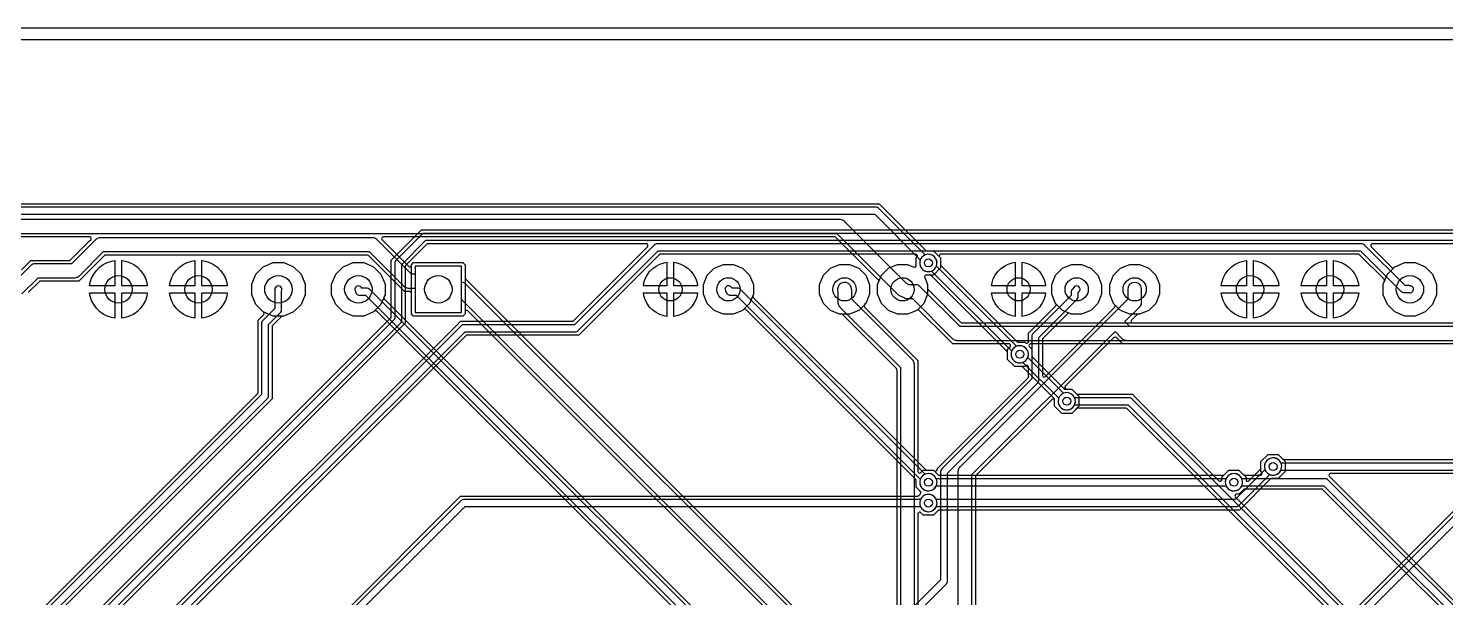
# Model space of a CAD drawing. Header units: inches. Extents: x 0 to 6.5, y 0 to 4.
# Drawn here: x 1.243 to 3.686, y 3.018 to 4 of the extents above; entities that cross this region are included whole.
import ezdxf

# ---------------------------------------------------------------- set-up
doc = ezdxf.new("R2010")
doc.units = ezdxf.units.IN

msp = doc.modelspace()

# ---------------------------------------------------------------- linework, layer by layer
at = {"layer": '16_copper'}
for points in [[(6.4, 3.98), (0.1, 3.98)], [(2.9129, 2.3809), (3.8931, 3.3611)]]:
    msp.add_lwpolyline(points, dxfattribs=at)
for points in [[(0.6655, 3.6975), (2.7095, 3.6975), (2.7897, 3.6173), (2.79, 3.6171), (2.7902, 3.6169, 0.087651), (2.7912, 3.6165), (2.7915, 3.6164), (2.7918, 3.6164), (2.8032, 3.6164), (2.8154, 3.6042), (2.8154, 3.5868), (2.8032, 3.5746), (2.7908, 3.5746), (2.7905, 3.5746), (2.7901, 3.5745, 0.383484), (2.7879, 3.5712), (2.788, 3.5709), (2.7881, 3.5705), (2.793, 3.5586), (2.793, 3.5517), (2.793, 3.5514), (2.7931, 3.551, 0.087654), (2.7935, 3.5501), (2.7937, 3.5499), (2.7939, 3.5496), (2.8506, 3.4929), (2.8508, 3.4927), (2.8511, 3.4925, 0.087651), (2.8521, 3.4921), (2.8524, 3.492), (2.8527, 3.492), (4.6623, 3.492)], [(0.673, 3.6795), (2.702, 3.6795), (2.7806, 3.6009), (2.7804, 3.6003, 1), (2.8086, 3.5907), (2.8091, 3.5926, 0.577349), (2.7897, 3.6096), (2.7891, 3.6094), (2.7087, 3.6897), (2.7086, 3.6899), (2.7084, 3.69, 0.153125), (2.7051, 3.6915), (2.7045, 3.6915), (0.6705, 3.6915)], [(4.666, 3.486), (2.849, 3.486), (2.7805, 3.5545), (2.7801, 3.5548), (2.7798, 3.5551, 0.144213), (2.7736, 3.5579), (2.7732, 3.5579, 0.015609), (2.7724, 3.558), (2.772, 3.558), (2.7612, 3.558), (2.757, 3.56), (2.65, 3.667), (2.6496, 3.6673), (2.6493, 3.6676, 0.144213), (2.6431, 3.6704), (2.6427, 3.6704, 0.015609), (2.6419, 3.6705), (2.6415, 3.6705), (0.9315, 3.6705)], [(0.9365, 3.6465), (2.6365, 3.6465), (2.7415, 3.5415), (2.7418, 3.5412, 0.044425), (2.7435, 3.5399), (2.7439, 3.5397), (2.7443, 3.5395), (2.7446, 3.5393), (2.7449, 3.5391), (2.7534, 3.5351), (2.7535, 3.5351), (2.7536, 3.535, 0.071735), (2.7569, 3.5341), (2.7579, 3.534), (2.7584, 3.534, 0.00254), (2.7585, 3.534), (2.767, 3.534), (2.8355, 3.4655), (2.8359, 3.4652), (2.8362, 3.4649, 0.144213), (2.8424, 3.4621), (2.8428, 3.4621, 0.015609), (2.8436, 3.462), (2.844, 3.462), (4.671, 3.462)], [(1.2315, 3.5835), (1.248, 3.6), (1.3143, 3.6), (1.3146, 3.6), (1.315, 3.6001, 0.087654), (1.3159, 3.6005), (1.3161, 3.6007), (1.3164, 3.6009), (1.3491, 3.6336), (1.3491, 3.6336), (1.3509, 3.6354, 0.572901), (1.3496, 3.6404), (1.3493, 3.6404), (1.349, 3.6405, 0.015781), (1.3488, 3.6405), (0.9402, 3.6405)], [(3.8872, 3.456), (2.9708, 3.456), (2.9707, 3.456), (2.9706, 3.456, 0.548396), (2.9682, 3.4515), (2.9684, 3.4513), (2.9685, 3.451, 0.015772), (2.9687, 3.4509), (2.9729, 3.4467), (2.9729, 3.4353), (2.9729, 3.435), (2.973, 3.4347, 0.087654), (2.9734, 3.4337), (2.9736, 3.4335), (2.9738, 3.4332), (3.0282, 3.3788), (3.0285, 3.3786), (3.0287, 3.3784, 0.087651), (3.0297, 3.378), (3.03, 3.3779), (3.0303, 3.3779), (3.0417, 3.3779), (3.0539, 3.3657), (3.0539, 3.3483), (3.0417, 3.3361), (3.0243, 3.3361), (3.0121, 3.3483), (3.0121, 3.3597), (3.0121, 3.36), (3.012, 3.3603, 0.087654), (3.0116, 3.3613), (3.0114, 3.3615), (3.0112, 3.3618), (2.9568, 3.4162), (2.9565, 3.4164), (2.9563, 3.4166, 0.087651), (2.9553, 3.417), (2.955, 3.4171), (2.9547, 3.4171), (2.9433, 3.4171), (2.9311, 3.4293), (2.9311, 3.4467), (2.9353, 3.4509), (2.9354, 3.451), (2.9355, 3.451, 0.54841), (2.934, 3.4559), (2.9337, 3.4559), (2.9334, 3.456, 0.015781), (2.9332, 3.456), (2.8365, 3.456), (2.8251, 3.4674), (2.7788, 3.5137), (2.7786, 3.5139, 0.317184), (2.7746, 3.5137), (2.7744, 3.5135), (2.7586, 3.507), (2.7414, 3.507), (2.7256, 3.5135), (2.7135, 3.5256), (2.707, 3.5414), (2.707, 3.5586), (2.7089, 3.5631), (2.7089, 3.5631), (2.7089, 3.5632, 0.218355), (2.7087, 3.5657), (2.7085, 3.566), (2.7083, 3.5663, 0.007896), (2.7082, 3.5663), (2.6349, 3.6396), (2.6347, 3.6398), (2.6344, 3.64, 0.087651), (2.6334, 3.6404), (2.6331, 3.6405), (2.6328, 3.6405), (1.8552, 3.6405), (1.8551, 3.6405), (1.855, 3.6405, 0.54841), (1.8526, 3.636), (1.8528, 3.6358), (1.8529, 3.6355, 0.015772), (1.8531, 3.6354), (1.8989, 3.5896), (1.899, 3.5895), (1.899, 3.5894, 0.54841), (1.9039, 3.5909), (1.9039, 3.5912), (1.904, 3.5915, 0.010738), (1.904, 3.5917), (1.904, 3.5925), (1.9075, 3.596), (1.9925, 3.596), (1.996, 3.5925), (1.996, 3.5702), (1.996, 3.5699), (1.9961, 3.5695, 0.087654), (1.9965, 3.5686), (1.9967, 3.5684), (1.9969, 3.5681), (2.6841, 2.8808)], [(2.6863, 2.8702), (1.9975, 3.559), (1.9971, 3.5593), (1.9968, 3.5596, 0.144213), (1.9906, 3.5624), (1.9902, 3.5624), (1.99, 3.5624), (1.99, 3.59), (1.91, 3.59), (1.91, 3.576), (1.904, 3.576), (1.8445, 3.6355), (1.8441, 3.6358), (1.8438, 3.6361, 0.144213), (1.8376, 3.6389), (1.8372, 3.6389, 0.015609), (1.8364, 3.639), (1.836, 3.639), (1.368, 3.639), (1.3675, 3.639), (1.3671, 3.639, 0.144215), (1.3607, 3.6365), (1.3604, 3.6363, 0.015626), (1.3598, 3.6358), (1.3595, 3.6355), (1.318, 3.594), (1.2555, 3.594), (1.255, 3.594), (1.2546, 3.594, 0.144215), (1.2482, 3.5915), (1.2479, 3.5913, 0.015626), (1.2473, 3.5908), (1.247, 3.5905), (1.219, 3.5625)], [(1.2325, 3.542), (1.2605, 3.57), (1.323, 3.57), (1.3235, 3.57), (1.3239, 3.57, 0.144215), (1.3303, 3.5725), (1.3306, 3.5727, 0.015626), (1.3312, 3.5732), (1.3315, 3.5735), (1.373, 3.615), (1.831, 3.615), (1.8905, 3.5555), (1.8909, 3.5552), (1.8912, 3.5549, 0.144213), (1.8974, 3.5521), (1.8978, 3.5521, 0.015609), (1.8986, 3.552), (1.899, 3.552), (1.91, 3.552), (1.91, 3.51), (1.99, 3.51), (1.99, 3.5325), (2.676, 2.8465)], [(2.6676, 2.8464), (2.0011, 3.5129), (2.001, 3.513), (2.001, 3.5131, 0.54841), (1.9961, 3.5116), (1.9961, 3.5113), (1.996, 3.511, 0.01577), (1.996, 3.5108), (1.996, 3.5075), (1.9925, 3.504), (1.9075, 3.504), (1.904, 3.5075), (1.904, 3.543), (1.904, 3.5432, 0.392588), (1.901, 3.546), (1.8915, 3.546), (1.8294, 3.6081), (1.8292, 3.6083), (1.8289, 3.6085, 0.087651), (1.8279, 3.6089), (1.8276, 3.609), (1.8273, 3.609), (1.3767, 3.609), (1.3764, 3.609), (1.376, 3.6089, 0.087654), (1.3751, 3.6085), (1.3749, 3.6083), (1.3746, 3.6081), (1.3305, 3.564), (1.2642, 3.564), (1.2639, 3.564), (1.2635, 3.5639, 0.087654), (1.2626, 3.5635), (1.2624, 3.5633), (1.2621, 3.5631), (1.2439, 3.5449), (1.2437, 3.5447), (1.2435, 3.5444, 0.071785)], [(2.6095, 2.7465), (1.8438, 3.5123), (1.8436, 3.5124, 0.353399), (1.8398, 3.5125), (1.8397, 3.5124), (1.8395, 3.5123), (1.8383, 3.511), (1.8214, 3.504), (1.8031, 3.504), (1.7861, 3.511), (1.7732, 3.5239), (1.7662, 3.5408), (1.7662, 3.5591), (1.7732, 3.5761), (1.7861, 3.589), (1.8031, 3.596), (1.8214, 3.596), (1.8383, 3.589), (1.8512, 3.5761), (1.8582, 3.5591), (1.8582, 3.5408), (1.8563, 3.5363), (1.8563, 3.5362), (1.8563, 3.5362, 0.218355), (1.8565, 3.5337), (1.8567, 3.5333), (1.8569, 3.5331, 0.007882), (1.857, 3.533), (2.6186, 2.7714)], [(2.7405, 2.238), (2.7405, 3.4113), (2.7405, 3.4116), (2.7404, 3.412, 0.087654), (2.74, 3.4129), (2.7398, 3.4131), (2.7396, 3.4134), (2.6469, 3.5061), (2.6467, 3.5063), (2.6464, 3.5065, 0.087651), (2.6454, 3.5069), (2.6451, 3.507), (2.6448, 3.507), (2.6414, 3.507), (2.6256, 3.5135), (2.6135, 3.5256), (2.607, 3.5414), (2.607, 3.5586), (2.6135, 3.5744), (2.6256, 3.5865), (2.6414, 3.593), (2.6586, 3.593), (2.6744, 3.5865), (2.6865, 3.5744), (2.693, 3.5586), (2.693, 3.5414), (2.6865, 3.5256), (2.6845, 3.5237), (2.6844, 3.5235, 0.39257), (2.6845, 3.5195), (2.7765, 3.4275), (2.7765, 3.2363), (2.7765, 3.2362), (2.7765, 3.2361, 0.548396), (2.781, 3.2337), (2.7812, 3.2339), (2.7815, 3.234, 0.015772), (2.7816, 3.2342), (2.7858, 3.2384), (2.8032, 3.2384), (2.8112, 3.2304), (2.8114, 3.2302), (2.8117, 3.23, 0.087651), (2.8127, 3.2296), (2.8129, 3.2295), (2.8133, 3.2295), (3.3022, 3.2295), (3.3025, 3.2295), (3.3029, 3.2296, 0.087654), (3.3038, 3.23), (3.3041, 3.2302), (3.3043, 3.2304), (3.3123, 3.2384), (3.3297, 3.2384), (3.3419, 3.2262), (3.3419, 3.2221), (3.3419, 3.222), (3.3419, 3.2219, 0.54841), (3.3464, 3.2195), (3.3466, 3.2197), (3.3469, 3.2199, 0.015772), (3.347, 3.22), (3.3667, 3.2397), (3.3669, 3.24), (3.3671, 3.2402, 0.087651), (3.3675, 3.2412), (3.3676, 3.2415), (3.3676, 3.2416, 0.004915), (3.3676, 3.2416), (3.3676, 3.2418), (3.3676, 3.2532), (3.3798, 3.2654), (3.3972, 3.2654), (3.4094, 3.2532), (3.4094, 3.2358), (3.3972, 3.2236), (3.3858, 3.2236), (3.3855, 3.2236), (3.3852, 3.2235, 0.087654), (3.3842, 3.2231), (3.384, 3.2229), (3.3837, 3.2227), (3.3305, 3.1695), (2.8133, 3.1695), (2.813, 3.1695), (2.8126, 3.1694, 0.087654), (2.8117, 3.169), (2.8114, 3.1688), (2.8112, 3.1686), (2.8032, 3.1606), (2.7858, 3.1606), (2.7816, 3.1648), (2.7815, 3.1649), (2.7815, 3.165, 0.54841), (2.7766, 3.1635), (2.7766, 3.1632), (2.7765, 3.1629, 0.015781), (2.7765, 3.1627), (2.7765, 2.2778)], [(2.617, 2.7645), (1.8312, 3.5502), (1.8311, 3.5504), (1.8309, 3.5505, 0.153125), (1.8276, 3.552), (1.827, 3.552), (1.8178, 3.552), (1.8174, 3.553, 0.857946), (1.8063, 3.5487), (1.8065, 3.5482), (1.8078, 3.5442), (1.808, 3.5438), (1.8081, 3.5434, 0.258803), (1.8129, 3.54), (1.8132, 3.54), (1.8132, 3.54), (1.8133, 3.54), (1.8135, 3.54), (1.8245, 3.54), (2.6103, 2.7543)], [(2.7705, 2.2505), (2.7705, 3.42), (2.7705, 3.4205), (2.7705, 3.4209, 0.144215), (2.768, 3.4273), (2.7678, 3.4276, 0.015626), (2.7673, 3.4282), (2.767, 3.4285), (2.6625, 3.533), (2.6625, 3.546), (2.6625, 3.5465), (2.6624, 3.5475), (2.6619, 3.5515), (2.6616, 3.5532, 0.870254), (2.638, 3.5501), (2.6381, 3.5485), (2.6385, 3.5453), (2.6385, 3.528), (2.6385, 3.5275), (2.6385, 3.5271, 0.144215), (2.641, 3.5207), (2.6412, 3.5204, 0.015626), (2.6417, 3.5198), (2.642, 3.5195), (2.7465, 3.415), (2.7465, 2.2455)]]:
    msp.add_lwpolyline(points, format="xyb", dxfattribs=at)
for points in [[(1.3491, 3.556), (1.35, 3.5617), (1.3525, 3.5692), (1.3561, 3.5762), (1.3607, 3.5826), (1.3662, 3.5881), (1.3726, 3.5928), (1.3796, 3.5963), (1.3871, 3.5988), (1.3928, 3.5997), (1.3928, 3.556)], [(1.4048, 3.556), (1.4048, 3.5997), (1.4105, 3.5988), (1.418, 3.5963), (1.425, 3.5928), (1.4314, 3.5881), (1.437, 3.5826), (1.4416, 3.5762), (1.4452, 3.5692), (1.4476, 3.5617), (1.4485, 3.556)], [(1.4869, 3.556), (1.4878, 3.5617), (1.4903, 3.5692), (1.4939, 3.5762), (1.4985, 3.5826), (1.504, 3.5881), (1.5104, 3.5928), (1.5174, 3.5963), (1.5249, 3.5988), (1.5306, 3.5997), (1.5306, 3.556)], [(1.5426, 3.556), (1.5426, 3.5997), (1.5483, 3.5988), (1.5558, 3.5963), (1.5628, 3.5928), (1.5692, 3.5881), (1.5748, 3.5826), (1.5794, 3.5762), (1.583, 3.5692), (1.5854, 3.5617), (1.5863, 3.556)], [(1.6653, 3.504), (1.6484, 3.511), (1.6354, 3.5239), (1.6284, 3.5408), (1.6284, 3.5591), (1.6354, 3.5761), (1.6484, 3.589), (1.6653, 3.596), (1.6836, 3.596), (1.7005, 3.589), (1.7134, 3.5761), (1.7204, 3.5591), (1.7204, 3.5408), (1.7134, 3.5239), (1.7005, 3.511), (1.6836, 3.504)], [(2.3034, 3.556), (2.3042, 3.561), (2.3064, 3.568), (2.3098, 3.5746), (2.3142, 3.5806), (2.3194, 3.5858), (2.3254, 3.5902), (2.332, 3.5936), (2.339, 3.5958), (2.344, 3.5966), (2.344, 3.556)], [(2.356, 3.556), (2.356, 3.5966), (2.361, 3.5958), (2.368, 3.5936), (2.3746, 3.5902), (2.3806, 3.5858), (2.3858, 3.5806), (2.3902, 3.5746), (2.3936, 3.568), (2.3958, 3.561), (2.3966, 3.556)], [(2.4414, 3.507), (2.4256, 3.5135), (2.4135, 3.5256), (2.407, 3.5414), (2.407, 3.5586), (2.4135, 3.5744), (2.4256, 3.5865), (2.4414, 3.593), (2.4586, 3.593), (2.4744, 3.5865), (2.4865, 3.5744), (2.493, 3.5586), (2.493, 3.5414), (2.4865, 3.5256), (2.4744, 3.5135), (2.4586, 3.507)], [(2.9034, 3.556), (2.9042, 3.561), (2.9064, 3.568), (2.9098, 3.5746), (2.9142, 3.5806), (2.9194, 3.5858), (2.9254, 3.5902), (2.932, 3.5936), (2.939, 3.5958), (2.944, 3.5966), (2.944, 3.556)], [(2.956, 3.556), (2.956, 3.5966), (2.961, 3.5958), (2.968, 3.5936), (2.9746, 3.5902), (2.9806, 3.5858), (2.9858, 3.5806), (2.9902, 3.5746), (2.9936, 3.568), (2.9958, 3.561), (2.9966, 3.556)], [(3.0414, 3.507), (3.0256, 3.5135), (3.0135, 3.5256), (3.007, 3.5414), (3.007, 3.5586), (3.0135, 3.5744), (3.0256, 3.5865), (3.0414, 3.593), (3.0586, 3.593), (3.0744, 3.5865), (3.0865, 3.5744), (3.093, 3.5586), (3.093, 3.5414), (3.0865, 3.5256), (3.0744, 3.5135), (3.0586, 3.507)], [(3.1414, 3.507), (3.1256, 3.5135), (3.1135, 3.5256), (3.107, 3.5414), (3.107, 3.5586), (3.1135, 3.5744), (3.1256, 3.5865), (3.1414, 3.593), (3.1586, 3.593), (3.1744, 3.5865), (3.1865, 3.5744), (3.193, 3.5586), (3.193, 3.5414), (3.1865, 3.5256), (3.1744, 3.5135), (3.1586, 3.507)], [(3.2991, 3.556), (3.3, 3.5617), (3.3025, 3.5692), (3.3061, 3.5762), (3.3107, 3.5826), (3.3162, 3.5881), (3.3226, 3.5928), (3.3296, 3.5963), (3.3371, 3.5988), (3.3428, 3.5997), (3.3428, 3.556)], [(3.3548, 3.556), (3.3548, 3.5997), (3.3605, 3.5988), (3.368, 3.5963), (3.375, 3.5928), (3.3814, 3.5881), (3.387, 3.5826), (3.3916, 3.5762), (3.3952, 3.5692), (3.3976, 3.5617), (3.3985, 3.556)], [(3.4369, 3.556), (3.4378, 3.5617), (3.4403, 3.5692), (3.4439, 3.5762), (3.4485, 3.5826), (3.454, 3.5881), (3.4604, 3.5928), (3.4674, 3.5963), (3.4749, 3.5988), (3.4806, 3.5997), (3.4806, 3.556)], [(3.4926, 3.556), (3.4926, 3.5997), (3.4983, 3.5988), (3.5058, 3.5963), (3.5128, 3.5928), (3.5192, 3.5881), (3.5248, 3.5826), (3.5294, 3.5762), (3.533, 3.5692), (3.5354, 3.5617), (3.5363, 3.556)], [(3.6153, 3.504), (3.5984, 3.511), (3.5854, 3.5239), (3.5784, 3.5408), (3.5784, 3.5591), (3.5854, 3.5761), (3.5984, 3.589), (3.6153, 3.596), (3.6336, 3.596), (3.6505, 3.589), (3.6634, 3.5761), (3.6704, 3.5591), (3.6704, 3.5408), (3.6634, 3.5239), (3.6505, 3.511), (3.6336, 3.504)], [(1.3871, 3.5012), (1.3796, 3.5037), (1.3726, 3.5072), (1.3662, 3.5119), (1.3607, 3.5174), (1.3561, 3.5238), (1.3525, 3.5308), (1.35, 3.5383), (1.3491, 3.544), (1.3928, 3.544), (1.3928, 3.5003)], [(1.3988, 3.55), (1.3988, 3.55), (1.3988, 3.55), (1.3988, 3.55)], [(1.4048, 3.544), (1.4485, 3.544), (1.4476, 3.5383), (1.4452, 3.5308), (1.4416, 3.5238), (1.437, 3.5174), (1.4314, 3.5119), (1.425, 3.5072), (1.418, 3.5037), (1.4105, 3.5012), (1.4048, 3.5003)], [(1.5249, 3.5012), (1.5174, 3.5037), (1.5104, 3.5072), (1.504, 3.5119), (1.4985, 3.5174), (1.4939, 3.5238), (1.4903, 3.5308), (1.4878, 3.5383), (1.4869, 3.544), (1.5306, 3.544), (1.5306, 3.5003)], [(1.5366, 3.55), (1.5366, 3.55), (1.5366, 3.55), (1.5366, 3.55)], [(1.5426, 3.544), (1.5863, 3.544), (1.5854, 3.5383), (1.583, 3.5308), (1.5794, 3.5238), (1.5748, 3.5174), (1.5692, 3.5119), (1.5628, 3.5072), (1.5558, 3.5037), (1.5483, 3.5012), (1.5426, 3.5003)], [(2.339, 3.5042), (2.332, 3.5064), (2.3254, 3.5098), (2.3194, 3.5142), (2.3142, 3.5194), (2.3098, 3.5254), (2.3064, 3.532), (2.3042, 3.539), (2.3034, 3.544), (2.344, 3.544), (2.344, 3.5034)], [(2.35, 3.55), (2.35, 3.55), (2.35, 3.55), (2.35, 3.55)], [(2.356, 3.544), (2.3966, 3.544), (2.3958, 3.539), (2.3936, 3.532), (2.3902, 3.5254), (2.3858, 3.5194), (2.3806, 3.5142), (2.3746, 3.5098), (2.368, 3.5064), (2.361, 3.5042), (2.356, 3.5034)], [(2.939, 3.5042), (2.932, 3.5064), (2.9254, 3.5098), (2.9194, 3.5142), (2.9142, 3.5194), (2.9098, 3.5254), (2.9064, 3.532), (2.9042, 3.539), (2.9034, 3.544), (2.944, 3.544), (2.944, 3.5034)], [(2.95, 3.55), (2.95, 3.55), (2.95, 3.55), (2.95, 3.55)], [(2.956, 3.544), (2.9966, 3.544), (2.9958, 3.539), (2.9936, 3.532), (2.9902, 3.5254), (2.9858, 3.5194), (2.9806, 3.5142), (2.9746, 3.5098), (2.968, 3.5064), (2.961, 3.5042), (2.956, 3.5034)], [(3.3371, 3.5012), (3.3296, 3.5037), (3.3226, 3.5072), (3.3162, 3.5119), (3.3107, 3.5174), (3.3061, 3.5238), (3.3025, 3.5308), (3.3, 3.5383), (3.2991, 3.544), (3.3428, 3.544), (3.3428, 3.5003)], [(3.3488, 3.55), (3.3488, 3.55), (3.3488, 3.55), (3.3488, 3.55)], [(3.3548, 3.544), (3.3985, 3.544), (3.3976, 3.5383), (3.3952, 3.5308), (3.3916, 3.5238), (3.387, 3.5174), (3.3814, 3.5119), (3.375, 3.5072), (3.368, 3.5037), (3.3605, 3.5012), (3.3548, 3.5003)], [(3.4749, 3.5012), (3.4674, 3.5037), (3.4604, 3.5072), (3.454, 3.5119), (3.4485, 3.5174), (3.4439, 3.5238), (3.4403, 3.5308), (3.4378, 3.5383), (3.4369, 3.544), (3.4806, 3.544), (3.4806, 3.5003)], [(3.4866, 3.55), (3.4866, 3.55), (3.4866, 3.55), (3.4866, 3.55)], [(3.4926, 3.544), (3.5363, 3.544), (3.5354, 3.5383), (3.533, 3.5308), (3.5294, 3.5238), (3.5248, 3.5174), (3.5192, 3.5119), (3.5128, 3.5072), (3.5058, 3.5037), (3.4983, 3.5012), (3.4926, 3.5003)]]:
    msp.add_lwpolyline(points, close=True, dxfattribs=at)
for points in [[(2.924, 2.3401), (2.924, 2.3599), (2.9207, 2.3632), (3.9102, 3.3528), (3.9104, 3.3529), (3.9105, 3.3531, 0.153125), (3.912, 3.3564), (3.912, 3.357), (3.912, 3.4244), (3.9126, 3.4246, 1), (3.8994, 3.4514), (3.8977, 3.4504, 0.577351), (3.8994, 3.4246), (3.9, 3.4244), (3.9, 3.3595), (2.9122, 2.3717), (2.9099, 2.374), (2.8901, 2.374), (2.876, 2.3599), (2.876, 2.3401), (2.8901, 2.326), (2.9099, 2.326)], [(3.0359, 3.3424, 1), (3.0301, 3.3716), (3.0282, 3.3711), (3.0276, 3.3709), (2.9659, 3.4326), (2.9661, 3.4332, 1), (2.9379, 3.4428), (2.9374, 3.4409, 0.577349), (2.9568, 3.4239), (2.9574, 3.4241), (3.0191, 3.3624), (3.0189, 3.3618, 0.534509), (3.034, 3.3421)], [(2.7974, 3.1669, 0.233169), (2.8079, 3.1749), (2.8081, 3.1755), (3.3255, 3.1755), (3.3257, 3.1755), (3.3259, 3.1755, 0.153128), (3.3293, 3.1768), (3.3297, 3.1773), (3.3831, 3.2306), (3.3837, 3.2304, 1), (3.3933, 3.2586), (3.3914, 3.2591, 0.577349), (3.3744, 3.2397), (3.3746, 3.2391), (3.323, 3.1875), (2.8081, 3.1875), (2.8079, 3.1881, 1), (2.7811, 3.1749), (2.7821, 3.1732, 0.267948), (2.7955, 3.1666)], [(2.7974, 3.2029, 0.233169), (2.8079, 3.2109), (2.8081, 3.2115), (3.3074, 3.2115), (3.3076, 3.2109, 1), (3.3344, 3.2241), (3.3334, 3.2258, 0.577351), (3.3076, 3.2241), (3.3074, 3.2235), (2.8081, 3.2235), (2.8079, 3.2241, 1), (2.7811, 3.2109), (2.7821, 3.2092, 0.267948), (2.7955, 3.2026)]]:
    msp.add_lwpolyline(points, format="xyb", close=True, dxfattribs=at)
at = {"layer": '1_copper'}
msp.add_lwpolyline([(6.4, 3.98), (0.1, 3.98)], dxfattribs=at)
for points in [[(5.7645, 3.6465), (1.926, 3.6465), (1.9258, 3.6465), (1.9256, 3.6465, 0.153128), (1.9222, 3.6452), (1.9218, 3.6447), (1.8768, 3.5997), (1.8766, 3.5996), (1.8765, 3.5994, 0.153125), (1.875, 3.5961), (1.875, 3.5955), (1.875, 3.499), (1.3503, 2.9742)], [(1.3614, 2.9938), (1.8681, 3.5006), (1.8683, 3.5009), (1.8685, 3.5011, 0.087651), (1.8689, 3.5021), (1.869, 3.5024), (1.869, 3.5027), (1.869, 3.6005), (1.921, 3.6525), (5.7695, 3.6525)], [(1.3605, 2.9675), (1.8852, 3.4923), (1.8854, 3.4924), (1.8855, 3.4926, 0.153125), (1.887, 3.4959), (1.887, 3.4965), (1.887, 3.593), (1.9285, 3.6345), (5.762, 3.6345)], [(1.4793, 2.9858), (1.9806, 3.4871), (1.9806, 3.4871), (1.9885, 3.495), (2.1808, 3.495), (2.1811, 3.495), (2.1815, 3.4951, 0.087654), (2.1824, 3.4955), (2.1826, 3.4957), (2.1829, 3.4959), (2.3104, 3.6234), (2.3105, 3.6235), (2.3106, 3.6235, 0.54841), (2.3091, 3.6284), (2.3088, 3.6284), (2.3085, 3.6285, 0.01577), (2.3083, 3.6285), (1.9322, 3.6285), (1.9319, 3.6285), (1.9315, 3.6284, 0.087654), (1.9306, 3.628), (1.9304, 3.6278), (1.9301, 3.6276), (1.8939, 3.5914), (1.8937, 3.5911), (1.8935, 3.5909, 0.087651), (1.8931, 3.5899), (1.893, 3.5896), (1.893, 3.5893), (1.893, 3.4915), (1.3833, 2.9818)], [(1.4667, 2.9478), (1.996, 3.477), (2.187, 3.477), (2.1872, 3.477), (2.1874, 3.477, 0.153128), (2.1908, 3.4783), (2.1912, 3.4788), (2.329, 3.6165), (3.539, 3.6165), (3.6093, 3.5463), (3.6094, 3.5461), (3.6096, 3.546, 0.153125), (3.6129, 3.5445), (3.6135, 3.5445), (3.6217, 3.5445), (3.6229, 3.5442), (3.6241, 3.544), (3.6253, 3.5441, 0.622974), (3.6286, 3.5543), (3.6276, 3.5551), (3.6265, 3.5556), (3.6259, 3.5558), (3.624, 3.5563, 0.038386), (3.6231, 3.5565), (3.6229, 3.5565, 0.006471), (3.6227, 3.5565), (3.6225, 3.5565), (3.616, 3.5565), (3.5457, 3.6267), (3.5456, 3.6269), (3.5454, 3.627, 0.153125), (3.5421, 3.6285), (3.5415, 3.6285), (2.3265, 3.6285), (2.3263, 3.6285), (2.3261, 3.6285, 0.153128), (2.3227, 3.6272), (2.3223, 3.6267), (2.1845, 3.489), (1.9935, 3.489), (1.9933, 3.489), (1.9931, 3.489, 0.153128), (1.9897, 3.4877), (1.9893, 3.4872), (1.46, 2.958)], [(3.8338, 3.6285), (3.5597, 3.6285), (3.5596, 3.6285), (3.5595, 3.6285, 0.54841), (3.5571, 3.624), (3.5573, 3.6238), (3.5575, 3.6235, 0.015772), (3.5576, 3.6234), (3.593, 3.5879), (3.5932, 3.5878, 0.315166), (3.5966, 3.5874), (3.5968, 3.5876, 0.034081), (3.5973, 3.5879), (3.5984, 3.589), (3.6153, 3.596), (3.6336, 3.596), (3.6505, 3.589), (3.6634, 3.5761), (3.6704, 3.5591), (3.6704, 3.5408), (3.6634, 3.5239), (3.6505, 3.511), (3.6336, 3.504), (3.6153, 3.504), (3.5984, 3.511), (3.5854, 3.5239), (3.5784, 3.5408), (3.5784, 3.5591), (3.5804, 3.564), (3.5804, 3.5641), (3.5805, 3.5641, 0.218355), (3.5803, 3.5666), (3.58, 3.5669), (3.5798, 3.5672, 0.007882), (3.5798, 3.5673), (3.5374, 3.6096), (3.5371, 3.6098), (3.5369, 3.61, 0.087651), (3.5359, 3.6104), (3.5356, 3.6105), (3.5353, 3.6105), (2.8163, 3.6105), (2.8162, 3.6105), (2.8161, 3.6105, 0.548403), (2.8137, 3.606), (2.8139, 3.6058), (2.814, 3.6055, 0.01578), (2.8142, 3.6054), (2.8154, 3.6042), (2.8154, 3.5928), (2.8154, 3.5926, 0.006471), (2.8154, 3.5925), (2.8154, 3.5925), (2.8155, 3.5922, 0.087654), (2.8159, 3.5912), (2.8161, 3.591), (2.8163, 3.5907), (2.9472, 3.4598), (2.9475, 3.4596), (2.9477, 3.4594, 0.087651), (2.9487, 3.459), (2.949, 3.4589), (2.9493, 3.4589), (2.9607, 3.4589), (2.9619, 3.4577, 0.572901), (2.9669, 3.459), (2.9669, 3.4593), (2.967, 3.4596, 0.015781), (2.967, 3.4598), (2.967, 3.4745), (3.0137, 3.5212), (3.0139, 3.5214, 0.318069), (3.0137, 3.5255), (3.0135, 3.5256), (3.007, 3.5414), (3.007, 3.5586), (3.0135, 3.5744), (3.0256, 3.5865), (3.0414, 3.593), (3.0586, 3.593), (3.0744, 3.5865), (3.0865, 3.5744), (3.093, 3.5586), (3.093, 3.5414), (3.0865, 3.5256), (3.0744, 3.5135), (3.0586, 3.507), (3.0414, 3.507), (3.0377, 3.5086), (3.0376, 3.5086), (3.0375, 3.5086, 0.218355), (3.035, 3.5084), (3.0347, 3.5082), (3.0345, 3.508, 0.007896), (3.0344, 3.5079), (2.9919, 3.4654), (2.9917, 3.4651), (2.9915, 3.4649, 0.087651), (2.9911, 3.4639), (2.991, 3.4636), (2.991, 3.4633), (2.991, 3.4017), (2.991, 3.4016), (2.991, 3.4015, 0.54841), (2.9955, 3.3991), (2.9957, 3.3993), (2.996, 3.3994, 0.015772), (2.9961, 3.3996), (3.0974, 3.5008), (3.0974, 3.5008), (3.1097, 3.5131), (3.1097, 3.5131), (3.1157, 3.5192), (3.1159, 3.5194, 0.39257), (3.1157, 3.5234), (3.1135, 3.5256), (3.107, 3.5414), (3.107, 3.5586), (3.1135, 3.5744), (3.1256, 3.5865), (3.1414, 3.593), (3.1586, 3.593), (3.1744, 3.5865), (3.1865, 3.5744), (3.193, 3.5586), (3.193, 3.5414), (3.1865, 3.5256), (3.1744, 3.5135), (3.1586, 3.507), (3.1557, 3.507), (3.1554, 3.507), (3.155, 3.5069, 0.087654), (3.1541, 3.5065), (3.1539, 3.5063), (3.1536, 3.5061), (3.1446, 3.4971), (3.1445, 3.497), (3.1444, 3.497, 0.54841), (3.1459, 3.4921), (3.1462, 3.4921), (3.1465, 3.492, 0.01577), (3.1467, 3.492), (3.7803, 3.492)], [(1.2621, 2.9935), (1.6386, 3.3701), (1.6388, 3.3704), (1.639, 3.3706, 0.087651), (1.6394, 3.3716), (1.6395, 3.3719), (1.6395, 3.3722), (1.6395, 3.497), (1.6488, 3.5063), (1.6491, 3.5066), (1.6493, 3.5069, 0.296762), (1.6491, 3.5102), (1.6488, 3.5105), (1.6488, 3.5106), (1.6488, 3.5106), (1.6488, 3.5106), (1.6486, 3.5108), (1.6486, 3.5108), (1.6354, 3.5239), (1.6284, 3.5408), (1.6284, 3.5591), (1.6354, 3.5761), (1.6484, 3.589), (1.6653, 3.596), (1.6836, 3.596), (1.7005, 3.589), (1.7134, 3.5761), (1.7204, 3.5591), (1.7204, 3.5408), (1.7134, 3.5239), (1.7005, 3.511), (1.6836, 3.504), (1.6817, 3.504, 0.14431), (1.6801, 3.5035), (1.6799, 3.5033), (1.6796, 3.5031), (1.6644, 3.4879), (1.6642, 3.4876), (1.664, 3.4874, 0.087651), (1.6636, 3.4864), (1.6635, 3.4861), (1.6635, 3.4858), (1.6635, 3.361), (1.6556, 3.3531), (1.2838, 2.9813)], [(1.78, 2.985), (1.9885, 3.1935), (2.7757, 3.1935), (2.776, 3.1935), (2.7764, 3.1936, 0.087654), (2.7773, 3.194), (2.7776, 3.1942), (2.7778, 3.1944), (2.7808, 3.1974), (2.781, 3.1976, 0.39257), (2.7808, 3.2016), (2.7736, 3.2088), (2.7736, 3.2202), (2.7736, 3.2205), (2.7735, 3.2208, 0.087654), (2.7731, 3.2218), (2.7729, 3.222), (2.7727, 3.2223), (2.48, 3.515), (2.4799, 3.5151, 0.392595), (2.4758, 3.515), (2.4744, 3.5135), (2.4586, 3.507), (2.4414, 3.507), (2.4256, 3.5135), (2.4135, 3.5256), (2.407, 3.5414), (2.407, 3.5586), (2.4135, 3.5744), (2.4256, 3.5865), (2.4414, 3.593), (2.4586, 3.593), (2.4744, 3.5865), (2.4865, 3.5744), (2.493, 3.5586), (2.493, 3.5414), (2.4922, 3.5394, 0.229642), (2.4923, 3.5368), (2.4926, 3.5365), (2.4927, 3.5362, 0.007896), (2.4928, 3.5362), (2.7897, 3.2393), (2.79, 3.2391), (2.7902, 3.2389, 0.087651), (2.7912, 3.2385), (2.7915, 3.2384), (2.7918, 3.2384), (2.8032, 3.2384), (2.8044, 3.2372, 0.572901), (2.8094, 3.2385), (2.8094, 3.2388), (2.8095, 3.2391), (2.8095, 3.2392), (2.8095, 3.2393), (2.8095, 3.2405), (2.9661, 3.3971), (2.9663, 3.3974), (2.9665, 3.3976, 0.087651), (2.9669, 3.3986), (2.967, 3.3989), (2.967, 3.3992), (2.967, 3.4162), (2.967, 3.4163), (2.967, 3.4164, 0.548403), (2.9625, 3.4188), (2.9623, 3.4186), (2.962, 3.4185, 0.01578), (2.9619, 3.4183), (2.9607, 3.4171), (2.9433, 3.4171), (2.9311, 3.4293), (2.9311, 3.4407), (2.9311, 3.441), (2.931, 3.4413, 0.087654), (2.9306, 3.4423), (2.9304, 3.4425), (2.9302, 3.4428), (2.7993, 3.5737), (2.799, 3.5739), (2.7988, 3.5741, 0.087651), (2.7978, 3.5745), (2.7975, 3.5746), (2.7972, 3.5746), (2.7908, 3.5746), (2.7905, 3.5746), (2.7901, 3.5745, 0.383484), (2.7879, 3.5712), (2.788, 3.5709), (2.7881, 3.5705), (2.793, 3.5586), (2.793, 3.5414), (2.7865, 3.5256), (2.7744, 3.5135), (2.7586, 3.507), (2.7414, 3.507), (2.7256, 3.5135), (2.7135, 3.5256), (2.707, 3.5414), (2.707, 3.5586), (2.7135, 3.5744), (2.7256, 3.5865), (2.7414, 3.593), (2.7586, 3.593), (2.7695, 3.5885), (2.7698, 3.5884), (2.7702, 3.5883, 0.383481), (2.7735, 3.5905), (2.7736, 3.5908), (2.7736, 3.5913), (2.7736, 3.6042), (2.7748, 3.6054, 0.572901), (2.7735, 3.6104), (2.7732, 3.6104), (2.7729, 3.6105, 0.015781), (2.7727, 3.6105), (2.3327, 3.6105), (2.3324, 3.6105), (2.332, 3.6104, 0.087654), (2.3311, 3.61), (2.3309, 3.6098), (2.3306, 3.6096), (2.192, 3.471), (1.9997, 3.471), (1.9994, 3.471), (1.999, 3.4709, 0.087654), (1.9981, 3.4705), (1.9979, 3.4703), (1.9976, 3.4701), (1.4924, 2.9649)], [(1.257, 2.963), (1.6557, 3.3618), (1.6559, 3.3619), (1.656, 3.3621, 0.153125), (1.6575, 3.3654), (1.6575, 3.366), (1.6575, 3.4895), (1.6782, 3.5103), (1.6784, 3.5104), (1.6785, 3.5106, 0.153125), (1.68, 3.5139), (1.68, 3.5145), (1.68, 3.5457), (1.6804, 3.5494), (1.6804, 3.5506, 0.857945), (1.6685, 3.5512), (1.6684, 3.5506), (1.668, 3.5466), (1.668, 3.5466), (1.668, 3.546), (1.668, 3.517), (1.6473, 3.4962), (1.6471, 3.4961), (1.647, 3.4959, 0.153125), (1.6455, 3.4926), (1.6455, 3.492), (1.6455, 3.3685), (1.2468, 2.9697)], [(2.2785, 2.495), (2.8257, 3.0423), (2.8259, 3.0424), (2.826, 3.0426, 0.153125), (2.8275, 3.0459), (2.8275, 3.0465), (2.8275, 3.233), (2.9832, 3.3888), (2.9834, 3.3889), (2.9835, 3.3891, 0.153125), (2.985, 3.3924), (2.985, 3.393), (2.985, 3.467), (3.0507, 3.5328), (3.0509, 3.5329), (3.051, 3.5331, 0.153125), (3.0525, 3.5364), (3.0525, 3.537), (3.0525, 3.5437), (3.0545, 3.546), (3.0552, 3.547, 0.857944), (3.0459, 3.5544), (3.0455, 3.554), (3.042, 3.55), (3.042, 3.5499), (3.042, 3.5499, 0.153125), (3.0405, 3.5466), (3.0405, 3.546), (3.0405, 3.5395), (2.9748, 3.4737), (2.9746, 3.4736), (2.9745, 3.4734, 0.153125), (2.973, 3.4701), (2.973, 3.4695), (2.973, 3.3955), (2.8173, 3.2397), (2.8171, 3.2396), (2.817, 3.2394, 0.153125), (2.8155, 3.2361), (2.8155, 3.2355), (2.8155, 3.049), (2.2683, 2.5017)], [(3.784, 3.486), (3.1415, 3.486), (3.1332, 3.4943), (3.1585, 3.5195), (3.1588, 3.5199), (3.1591, 3.5202, 0.144213), (3.1619, 3.5264), (3.1619, 3.5268, 0.015609), (3.162, 3.5276), (3.162, 3.528), (3.162, 3.55), (3.1619, 3.5517, 0.930834), (3.138, 3.55), (3.138, 3.533), (2.849, 3.244), (2.8487, 3.2436), (2.8484, 3.2433, 0.144213), (2.8456, 3.2371), (2.8456, 3.2367, 0.015609), (2.8455, 3.2359), (2.8455, 3.2355), (2.8455, 2.8965)], [(2.8695, 2.8935), (2.8695, 3.2305), (3.1162, 3.4773), (3.128, 3.4655), (3.1284, 3.4652), (3.1287, 3.4649, 0.144213), (3.1349, 3.4621), (3.1353, 3.4621, 0.015609), (3.1361, 3.462), (3.1365, 3.462), (3.789, 3.462)], [(3.7965, 3.456), (3.129, 3.456), (3.1184, 3.4667), (3.1182, 3.4668, 0.39257), (3.1141, 3.4667), (3.0305, 3.383), (3.0304, 3.3829), (3.0303, 3.3828, 0.54841), (3.0318, 3.378), (3.0321, 3.378), (3.0324, 3.3779, 0.01577), (3.0326, 3.3779), (3.0417, 3.3779), (3.0497, 3.3699), (3.0499, 3.3697), (3.0502, 3.3695, 0.087651), (3.0512, 3.3691), (3.0514, 3.369), (3.0518, 3.369), (3.146, 3.369), (3.1539, 3.3611), (3.295, 3.22), (3.2951, 3.2199), (3.2952, 3.2198, 0.54841), (3.3, 3.2213), (3.3, 3.2216), (3.3001, 3.2219, 0.01577), (3.3001, 3.2221), (3.3001, 3.2262), (3.3123, 3.2384), (3.3297, 3.2384), (3.3377, 3.2304), (3.3379, 3.2302), (3.3382, 3.23, 0.087651), (3.3392, 3.2296), (3.3394, 3.2295), (3.3398, 3.2295), (3.3667, 3.2295), (3.3668, 3.2295), (3.3669, 3.2295, 0.548403), (3.3693, 3.234), (3.3691, 3.2342), (3.369, 3.2345, 0.01578), (3.3688, 3.2346), (3.3676, 3.2358), (3.3676, 3.2532), (3.3798, 3.2654), (3.3972, 3.2654), (3.4052, 3.2574), (3.4054, 3.2572), (3.4057, 3.257, 0.087651), (3.4067, 3.2566), (3.4069, 3.2565), (3.4073, 3.2565), (4.3552, 3.2565)], [(3.6191, 2.8619), (3.1369, 3.3441), (3.1366, 3.3443), (3.1364, 3.3445, 0.087651), (3.1354, 3.3449), (3.1351, 3.345), (3.1348, 3.345), (3.0518, 3.345), (3.0515, 3.345), (3.0511, 3.3449, 0.087654), (3.0502, 3.3445), (3.0499, 3.3443), (3.0497, 3.3441), (3.0417, 3.3361), (3.0243, 3.3361), (3.0121, 3.3483), (3.0121, 3.3574), (3.0121, 3.3575), (3.0121, 3.3576, 0.54841), (3.0076, 3.36), (3.0074, 3.3598), (3.0071, 3.3597, 0.015772), (3.007, 3.3595), (2.8764, 3.2289), (2.8762, 3.2287), (2.876, 3.2284, 0.087651), (2.8756, 3.2274), (2.8755, 3.2271), (2.8755, 3.2268), (2.8755, 2.8969)], [(4.3552, 3.2325), (3.4877, 3.2325), (3.4876, 3.2325), (3.4875, 3.2325, 0.548396), (3.4851, 3.228), (3.4853, 3.2278), (3.4855, 3.2275, 0.015772), (3.4856, 3.2274), (3.4914, 3.2216), (3.8332, 2.8798)], [(3.8191, 2.8599), (3.4744, 3.2046), (3.4741, 3.2048), (3.4739, 3.205, 0.087651), (3.4729, 3.2054), (3.4726, 3.2055), (3.4723, 3.2055), (3.3398, 3.2055), (3.3395, 3.2055), (3.3391, 3.2054, 0.087654), (3.3382, 3.205), (3.3379, 3.2048), (3.3377, 3.2046), (3.3297, 3.1966), (3.3256, 3.1966), (3.3255, 3.1966), (3.3254, 3.1966, 0.54841), (3.323, 3.1921), (3.3232, 3.1919), (3.3234, 3.1916, 0.015772), (3.3235, 3.1915), (3.6342, 2.8808)], [(1.7682, 2.9478), (1.996, 3.1755), (2.7809, 3.1755), (2.7811, 3.1749, 1), (2.8079, 3.1881), (2.8069, 3.1898, 0.577351), (2.7811, 3.1881), (2.7809, 3.1875), (1.9935, 3.1875), (1.9933, 3.1875), (1.9931, 3.1875, 0.153128), (1.9897, 3.1862), (1.9893, 3.1857), (1.7615, 2.958)]]:
    msp.add_lwpolyline(points, format="xyb", dxfattribs=at)
for points in [[(1.3491, 3.556), (1.35, 3.5617), (1.3525, 3.5692), (1.3561, 3.5762), (1.3607, 3.5826), (1.3662, 3.5881), (1.3726, 3.5928), (1.3796, 3.5963), (1.3871, 3.5988), (1.3928, 3.5997), (1.3928, 3.556)], [(1.4048, 3.556), (1.4048, 3.5997), (1.4105, 3.5988), (1.418, 3.5963), (1.425, 3.5928), (1.4314, 3.5881), (1.437, 3.5826), (1.4416, 3.5762), (1.4452, 3.5692), (1.4476, 3.5617), (1.4485, 3.556)], [(1.4869, 3.556), (1.4878, 3.5617), (1.4903, 3.5692), (1.4939, 3.5762), (1.4985, 3.5826), (1.504, 3.5881), (1.5104, 3.5928), (1.5174, 3.5963), (1.5249, 3.5988), (1.5306, 3.5997), (1.5306, 3.556)], [(1.5426, 3.556), (1.5426, 3.5997), (1.5483, 3.5988), (1.5558, 3.5963), (1.5628, 3.5928), (1.5692, 3.5881), (1.5748, 3.5826), (1.5794, 3.5762), (1.583, 3.5692), (1.5854, 3.5617), (1.5863, 3.556)], [(1.8031, 3.504), (1.7861, 3.511), (1.7732, 3.5239), (1.7662, 3.5408), (1.7662, 3.5591), (1.7732, 3.5761), (1.7861, 3.589), (1.8031, 3.596), (1.8214, 3.596), (1.8383, 3.589), (1.8512, 3.5761), (1.8582, 3.5591), (1.8582, 3.5408), (1.8512, 3.5239), (1.8383, 3.511), (1.8214, 3.504)], [(1.9075, 3.504), (1.904, 3.5075), (1.904, 3.5925), (1.9075, 3.596), (1.9925, 3.596), (1.996, 3.5925), (1.996, 3.5075), (1.9925, 3.504)], [(2.3034, 3.556), (2.3042, 3.561), (2.3064, 3.568), (2.3098, 3.5746), (2.3142, 3.5806), (2.3194, 3.5858), (2.3254, 3.5902), (2.332, 3.5936), (2.339, 3.5958), (2.344, 3.5966), (2.344, 3.556)], [(2.356, 3.556), (2.356, 3.5966), (2.361, 3.5958), (2.368, 3.5936), (2.3746, 3.5902), (2.3806, 3.5858), (2.3858, 3.5806), (2.3902, 3.5746), (2.3936, 3.568), (2.3958, 3.561), (2.3966, 3.556)], [(2.6414, 3.507), (2.6256, 3.5135), (2.6135, 3.5256), (2.607, 3.5414), (2.607, 3.5586), (2.6135, 3.5744), (2.6256, 3.5865), (2.6414, 3.593), (2.6586, 3.593), (2.6744, 3.5865), (2.6865, 3.5744), (2.693, 3.5586), (2.693, 3.5414), (2.6865, 3.5256), (2.6744, 3.5135), (2.6586, 3.507)], [(2.9034, 3.556), (2.9042, 3.561), (2.9064, 3.568), (2.9098, 3.5746), (2.9142, 3.5806), (2.9194, 3.5858), (2.9254, 3.5902), (2.932, 3.5936), (2.939, 3.5958), (2.944, 3.5966), (2.944, 3.556)], [(2.956, 3.556), (2.956, 3.5966), (2.961, 3.5958), (2.968, 3.5936), (2.9746, 3.5902), (2.9806, 3.5858), (2.9858, 3.5806), (2.9902, 3.5746), (2.9936, 3.568), (2.9958, 3.561), (2.9966, 3.556)], [(3.2991, 3.556), (3.3, 3.5617), (3.3025, 3.5692), (3.3061, 3.5762), (3.3107, 3.5826), (3.3162, 3.5881), (3.3226, 3.5928), (3.3296, 3.5963), (3.3371, 3.5988), (3.3428, 3.5997), (3.3428, 3.556)], [(3.3548, 3.556), (3.3548, 3.5997), (3.3605, 3.5988), (3.368, 3.5963), (3.375, 3.5928), (3.3814, 3.5881), (3.387, 3.5826), (3.3916, 3.5762), (3.3952, 3.5692), (3.3976, 3.5617), (3.3985, 3.556)], [(3.4369, 3.556), (3.4378, 3.5617), (3.4403, 3.5692), (3.4439, 3.5762), (3.4485, 3.5826), (3.454, 3.5881), (3.4604, 3.5928), (3.4674, 3.5963), (3.4749, 3.5988), (3.4806, 3.5997), (3.4806, 3.556)], [(3.4926, 3.556), (3.4926, 3.5997), (3.4983, 3.5988), (3.5058, 3.5963), (3.5128, 3.5928), (3.5192, 3.5881), (3.5248, 3.5826), (3.5294, 3.5762), (3.533, 3.5692), (3.5354, 3.5617), (3.5363, 3.556)], [(1.99, 3.59), (1.91, 3.59), (1.91, 3.51), (1.99, 3.51)], [(1.3871, 3.5012), (1.3796, 3.5037), (1.3726, 3.5072), (1.3662, 3.5119), (1.3607, 3.5174), (1.3561, 3.5238), (1.3525, 3.5308), (1.35, 3.5383), (1.3491, 3.544), (1.3928, 3.544), (1.3928, 3.5003)], [(1.3988, 3.55), (1.3988, 3.55), (1.3988, 3.55), (1.3988, 3.55)], [(1.4048, 3.544), (1.4485, 3.544), (1.4476, 3.5383), (1.4452, 3.5308), (1.4416, 3.5238), (1.437, 3.5174), (1.4314, 3.5119), (1.425, 3.5072), (1.418, 3.5037), (1.4105, 3.5012), (1.4048, 3.5003)], [(1.5249, 3.5012), (1.5174, 3.5037), (1.5104, 3.5072), (1.504, 3.5119), (1.4985, 3.5174), (1.4939, 3.5238), (1.4903, 3.5308), (1.4878, 3.5383), (1.4869, 3.544), (1.5306, 3.544), (1.5306, 3.5003)], [(1.5366, 3.55), (1.5366, 3.55), (1.5366, 3.55), (1.5366, 3.55)], [(1.5426, 3.544), (1.5863, 3.544), (1.5854, 3.5383), (1.583, 3.5308), (1.5794, 3.5238), (1.5748, 3.5174), (1.5692, 3.5119), (1.5628, 3.5072), (1.5558, 3.5037), (1.5483, 3.5012), (1.5426, 3.5003)], [(2.339, 3.5042), (2.332, 3.5064), (2.3254, 3.5098), (2.3194, 3.5142), (2.3142, 3.5194), (2.3098, 3.5254), (2.3064, 3.532), (2.3042, 3.539), (2.3034, 3.544), (2.344, 3.544), (2.344, 3.5034)], [(2.35, 3.55), (2.35, 3.55), (2.35, 3.55), (2.35, 3.55)], [(2.356, 3.544), (2.3966, 3.544), (2.3958, 3.539), (2.3936, 3.532), (2.3902, 3.5254), (2.3858, 3.5194), (2.3806, 3.5142), (2.3746, 3.5098), (2.368, 3.5064), (2.361, 3.5042), (2.356, 3.5034)], [(2.939, 3.5042), (2.932, 3.5064), (2.9254, 3.5098), (2.9194, 3.5142), (2.9142, 3.5194), (2.9098, 3.5254), (2.9064, 3.532), (2.9042, 3.539), (2.9034, 3.544), (2.944, 3.544), (2.944, 3.5034)], [(2.95, 3.55), (2.95, 3.55), (2.95, 3.55), (2.95, 3.55)], [(2.956, 3.544), (2.9966, 3.544), (2.9958, 3.539), (2.9936, 3.532), (2.9902, 3.5254), (2.9858, 3.5194), (2.9806, 3.5142), (2.9746, 3.5098), (2.968, 3.5064), (2.961, 3.5042), (2.956, 3.5034)], [(3.3371, 3.5012), (3.3296, 3.5037), (3.3226, 3.5072), (3.3162, 3.5119), (3.3107, 3.5174), (3.3061, 3.5238), (3.3025, 3.5308), (3.3, 3.5383), (3.2991, 3.544), (3.3428, 3.544), (3.3428, 3.5003)], [(3.3488, 3.55), (3.3488, 3.55), (3.3488, 3.55), (3.3488, 3.55)], [(3.3548, 3.544), (3.3985, 3.544), (3.3976, 3.5383), (3.3952, 3.5308), (3.3916, 3.5238), (3.387, 3.5174), (3.3814, 3.5119), (3.375, 3.5072), (3.368, 3.5037), (3.3605, 3.5012), (3.3548, 3.5003)], [(3.4749, 3.5012), (3.4674, 3.5037), (3.4604, 3.5072), (3.454, 3.5119), (3.4485, 3.5174), (3.4439, 3.5238), (3.4403, 3.5308), (3.4378, 3.5383), (3.4369, 3.544), (3.4806, 3.544), (3.4806, 3.5003)], [(3.4866, 3.55), (3.4866, 3.55), (3.4866, 3.55), (3.4866, 3.55)], [(3.4926, 3.544), (3.5363, 3.544), (3.5354, 3.5383), (3.533, 3.5308), (3.5294, 3.5238), (3.5248, 3.5174), (3.5192, 3.5119), (3.5128, 3.5072), (3.5058, 3.5037), (3.4983, 3.5012), (3.4926, 3.5003)]]:
    msp.add_lwpolyline(points, close=True, dxfattribs=at)
for points in [[(2.9549, 3.4234, 1), (2.9491, 3.4526), (2.9472, 3.4521), (2.9466, 3.4519), (2.8084, 3.5901), (2.8086, 3.5907, 1), (2.7804, 3.6003), (2.7799, 3.5984, 0.577349), (2.7993, 3.5814), (2.7999, 3.5816), (2.9381, 3.4434), (2.9379, 3.4428, 0.534509), (2.953, 3.4231)], [(2.7974, 3.2029, 1), (2.7916, 3.2321), (2.7897, 3.2316), (2.7891, 3.2314), (2.4702, 3.5502), (2.4701, 3.5504), (2.4699, 3.5505, 0.153125), (2.4666, 3.552), (2.466, 3.552), (2.4558, 3.552), (2.4551, 3.5532), (2.4543, 3.5541, 0.857947), (2.4446, 3.5474), (2.4449, 3.5468), (2.4474, 3.5428), (2.4476, 3.5426, 0.218381), (2.4519, 3.54), (2.4525, 3.54), (2.4635, 3.54), (2.7806, 3.2229), (2.7804, 3.2223, 0.534509), (2.7955, 3.2026)], [(3.674, 2.8401), (3.674, 2.8599), (3.6599, 2.874), (3.6401, 2.874), (3.6363, 2.8702), (3.1452, 3.3612), (3.1451, 3.3614), (3.1449, 3.3615, 0.153125), (3.1416, 3.363), (3.141, 3.363), (3.0466, 3.363), (3.0464, 3.3636, 1), (3.0196, 3.3504), (3.0206, 3.3487, 0.577351), (3.0464, 3.3504), (3.0466, 3.351), (3.1385, 3.351), (3.6278, 2.8617), (3.626, 2.8599), (3.626, 2.8401), (3.6401, 2.826), (3.6599, 2.826)], [(3.3914, 3.2299, 0.233169), (3.4019, 3.2379), (3.4021, 3.2385), (4.3604, 3.2385), (4.3606, 3.2379, 1), (4.3874, 3.2511), (4.3864, 3.2528, 0.577351), (4.3606, 3.2511), (4.3604, 3.2505), (3.4021, 3.2505), (3.4019, 3.2511, 1), (3.3751, 3.2379), (3.3761, 3.2362, 0.267948), (3.3895, 3.2296)], [(3.874, 2.8401), (3.874, 2.8599), (3.8599, 2.874), (3.8401, 2.874), (3.8353, 2.8692), (3.4827, 3.2217), (3.4826, 3.2219), (3.4824, 3.222, 0.153125), (3.4791, 3.2235), (3.4785, 3.2235), (3.3346, 3.2235), (3.3344, 3.2241, 1), (3.3076, 3.2109), (3.3086, 3.2092, 0.577351), (3.3344, 3.2109), (3.3346, 3.2115), (3.476, 3.2115), (3.8268, 2.8607), (3.826, 2.8599), (3.826, 2.8401), (3.8401, 2.826), (3.8599, 2.826)]]:
    msp.add_lwpolyline(points, format="xyb", close=True, dxfattribs=at)
at = {"layer": 'drills_PTH'}
for centre, radius in [((1.3988, 3.55), 0.0236), ((1.5366, 3.55), 0.0236), ((1.6744, 3.55), 0.0236), ((1.8122, 3.55), 0.0236), ((1.95, 3.55), 0.0236), ((2.35, 3.55), 0.02), ((2.45, 3.55), 0.02), ((2.65, 3.55), 0.02), ((2.75, 3.55), 0.02), ((2.95, 3.55), 0.02), ((3.05, 3.55), 0.02), ((3.15, 3.55), 0.02), ((3.3488, 3.55), 0.0236), ((3.4866, 3.55), 0.0236), ((3.6244, 3.55), 0.0236)]:
    msp.add_circle(centre, radius, dxfattribs=at)
at = {"layer": 'drills_via_1_16'}
for centre in [(2.7945, 3.5955), (2.952, 3.438), (3.033, 3.357), (3.3885, 3.2445), (2.7945, 3.2175), (3.321, 3.2175), (2.7945, 3.1815)]:
    msp.add_circle(centre, 0.00689, dxfattribs=at)
at = {"layer": 'outline'}
msp.add_lwpolyline([(6.4, 4), (0.1, 4), (0.0913, 3.9996), (0.0826, 3.9985), (0.0741, 3.9966), (0.0658, 3.994), (0.0577, 3.9906), (0.05, 3.9866), (0.0426, 3.9819), (0.0357, 3.9766), (0.0293, 3.9707), (0.0234, 3.9643), (0.0181, 3.9574), (0.0134, 3.95), (0.0094, 3.9423), (0.006, 3.9342), (0.0034, 3.9259), (0.0015, 3.9174), (0.0004, 3.9087), (0, 3.9), (0, 0.1)], dxfattribs=at)

doc.saveas('drawing.dxf')
